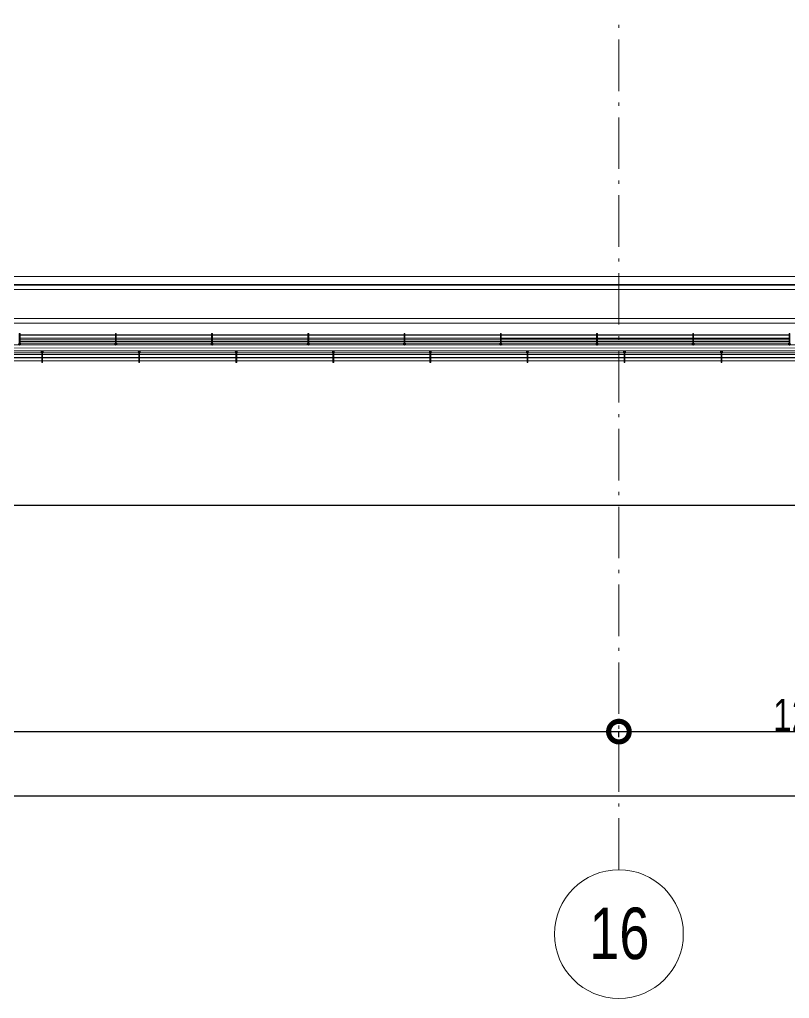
# Model space of a CAD drawing. Header units: metres. Extents: x -55 to 260, y -121 to 64.
# Drawn here: x 152.08 to 175.98, y -121.4 to -90.98 of the extents above; entities that cross this region are included whole.
import ezdxf

# ---------------------------------------------------------------- set-up
doc = ezdxf.new("R2010")
doc.units = ezdxf.units.M
doc.linetypes.add('01_Grid', pattern=[2.32, 1.6, -0.36, 0, -0.36])
for name, color, linetype, lineweight in [('0-1', 7, 'Continuous', 5), ('03EJES-1', 1, '01_Grid', 5), ('04NOEJE', 2, 'Continuous', 18), ('04NOEJE-1', 2, 'Continuous', 5), ('31COTAS', 1, 'Continuous', 5), ('46BANQ-1', 253, 'Continuous', 5), ('55BARANDAL-1', 253, 'Continuous', 5), ('70LINEA-1', 254, 'Continuous', 5), ('70LINEA-6', 253, 'Continuous', 5)]:
    doc.layers.add(name, color=color, linetype=linetype, lineweight=lineweight)
doc.styles.add('Arial', font='arial.ttf', dxfattribs={"width": 0.75, "height": 1.6})
doc.styles.add('Arial_1', font='arial.ttf', dxfattribs={"width": 0.75, "height": 1})
doc.dimstyles.new('Standard__0_00_', dxfattribs={"dimscale": 0.3048, "dimtxt": 1.020259, "dimasz": 4.199475, "dimexe": 0, "dimexo": 1.312336, "dimgap": 0, "dimtad": 1, "dimrnd": 0.01, "dimzin": 0, "dimdsep": 46, "dimtxsty": 'Arial_1', "dimblk1": 'DOTSMALL', "dimblk2": 'DOTSMALL', "dimsah": 1, "dimcen": 0.09, "dimazin": 0, "dimtfac": 1, "dimtdec": 4, "dimtix": 1, "dimtmove": 0, "dimatfit": 3, "dimfxl": 1, "dimtvp": 1, "dimtolj": 1, "dimtzin": 0, "dimarcsym": 2})

# ---------------------------------------------------------------- blocks, each defined once
blk = doc.blocks.new('Railing - Wire Post - Chainlink 2-V326-A1 _ A700')
at = {"layer": '55BARANDAL-1'}
for p, q in [((-0.331, 0.012), (-0.323, 0.012)), ((-0.331, 0.012), (-0.331, -0.013)), ((-0.323, 0.012), (-0.317, 0.012)), ((-0.317, 0.012), (-0.311, 0.012)), ((-0.311, 0.012), (-0.304, 0.012)), ((-0.304, 0.012), (-0.304, -0.013)), ((0.013, 0.012), (-0.304, 0.012)), ((0.013, -0.013), (0.013, 0.012)), ((-0.331, -0.013), (-0.323, -0.013)), ((-0.323, -0.013), (-0.317, -0.013)), ((-0.317, -0.013), (-0.311, -0.013)), ((-0.311, -0.013), (-0.304, -0.013)), ((0.013, -0.013), (-0.304, -0.013))]:
    blk.add_line(p, q, dxfattribs=at)
for radius, start, end in [(0.0301, 206.3748, 2.2872), (0.0301, 206.3748, 2.2872), (0.0301, 2.2872, 148.7371), (0.0301, 2.2872, 148.7371), (0.0251, 45, 150), (0.0251, 45, 150), (0.0251, 90, 148.3274), (0.0251, 270, 90), (0.0251, 0, 44.9925), (0.0251, 0, 44.9925), (0.0251, 315.0075, 0), (0.0251, 315.0075, 0), (0.0301, 336.8856, 2.2872), (0.0301, 336.8856, 2.2872), (0.0301, 336.8856, 2.2872), (0.0301, 336.8856, 2.2872), (0.0301, 336.8856, 2.2872), (0.0301, 336.8856, 2.2872), (0.0301, 336.8856, 2.2872), (0.0301, 336.8856, 2.2872), (0.0301, 336.8856, 2.2872), (0.0301, 336.8856, 2.2872), (0.0301, 2.2872, 16.9322), (0.0301, 2.2872, 16.9322), (0.0301, 2.2872, 16.9322), (0.0301, 2.2872, 16.9322), (0.0301, 2.2872, 16.9322), (0.0301, 2.2872, 16.9322), (0.0301, 2.2872, 16.9322), (0.0301, 2.2872, 16.9322), (0.0301, 2.2872, 16.9322), (0.0301, 2.2872, 16.9322), (0.0251, 210, 315), (0.0251, 210, 315), (0.0251, 211.6726, 270)]:
    blk.add_arc((0, 0), radius, start, end, dxfattribs=at)
blk = doc.blocks.new('Railing - Railing-8511726-A1 _ A700')
at = {"layer": '55BARANDAL-1'}
for p, q in [((240.175, -101.274), (20.175, -101.274)), ((149.777, -101.329), (152.766, -101.329)), ((152.766, -101.38), (149.777, -101.38)), ((149.777, -101.384), (152.766, -101.384)), ((152.766, -101.48), (149.777, -101.48)), ((149.777, -101.484), (152.766, -101.484)), ((152.766, -101.58), (149.777, -101.58)), ((149.777, -101.584), (152.766, -101.584)), ((152.791, -101.329), (155.779, -101.329)), ((155.779, -101.38), (152.791, -101.38)), ((152.791, -101.384), (155.779, -101.384)), ((155.779, -101.48), (152.791, -101.48)), ((152.791, -101.484), (155.779, -101.484)), ((155.779, -101.58), (152.791, -101.58)), ((152.791, -101.584), (155.779, -101.584)), ((155.804, -101.329), (158.793, -101.329)), ((158.793, -101.38), (155.804, -101.38)), ((155.804, -101.384), (158.793, -101.384)), ((158.793, -101.48), (155.804, -101.48)), ((155.804, -101.484), (158.793, -101.484)), ((158.793, -101.58), (155.804, -101.58)), ((155.804, -101.584), (158.793, -101.584)), ((158.818, -101.329), (161.807, -101.329)), ((161.807, -101.38), (158.818, -101.38)), ((158.818, -101.384), (161.807, -101.384)), ((161.807, -101.48), (158.818, -101.48)), ((158.818, -101.484), (161.807, -101.484)), ((161.807, -101.58), (158.818, -101.58)), ((158.818, -101.584), (161.807, -101.584)), ((161.832, -101.329), (164.82, -101.329)), ((164.82, -101.38), (161.832, -101.38)), ((161.832, -101.384), (164.82, -101.384)), ((164.82, -101.48), (161.832, -101.48)), ((161.832, -101.484), (164.82, -101.484)), ((164.82, -101.58), (161.832, -101.58)), ((161.832, -101.584), (164.82, -101.584)), ((164.845, -101.329), (167.834, -101.329)), ((167.834, -101.38), (164.845, -101.38)), ((164.845, -101.384), (167.834, -101.384)), ((167.834, -101.48), (164.845, -101.48)), ((164.845, -101.484), (167.834, -101.484)), ((167.834, -101.58), (164.845, -101.58)), ((164.845, -101.584), (167.834, -101.584)), ((167.859, -101.329), (170.848, -101.329)), ((170.848, -101.38), (167.859, -101.38)), ((167.859, -101.384), (170.848, -101.384)), ((170.848, -101.48), (167.859, -101.48)), ((167.859, -101.484), (170.848, -101.484)), ((170.848, -101.58), (167.859, -101.58)), ((167.859, -101.584), (170.848, -101.584)), ((170.873, -101.329), (173.861, -101.329)), ((173.861, -101.38), (170.873, -101.38)), ((170.873, -101.384), (173.861, -101.384)), ((173.861, -101.48), (170.873, -101.48)), ((170.873, -101.484), (173.861, -101.484)), ((173.861, -101.58), (170.873, -101.58)), ((170.873, -101.584), (173.861, -101.584)), ((173.886, -101.329), (176.875, -101.329)), ((176.875, -101.38), (173.886, -101.38)), ((173.886, -101.384), (176.875, -101.384)), ((176.875, -101.48), (173.886, -101.48)), ((173.886, -101.484), (176.875, -101.484)), ((176.875, -101.58), (173.886, -101.58)), ((173.886, -101.584), (176.875, -101.584))]:
    blk.add_line(p, q, dxfattribs=at)
at = {"rotation": 90}
for p in [(152.778, -101.302), (155.792, -101.302), (158.805, -101.302), (161.819, -101.302), (164.833, -101.302), (167.847, -101.302), (170.86, -101.302), (173.874, -101.302)]:
    blk.add_blockref('Railing - Wire Post - Chainlink 2-V326-A1 _ A700', p, dxfattribs=at)
blk = doc.blocks.new('Practice Rain Ditch - Practice Rain Ditch-8556337-A1 _ A700')
at = {"layer": '70LINEA-1'}
for p, q in [((20.175, -99.21), (191.593, -99.212)), ((191.593, -99.227), (20.175, -99.258)), ((191.593, -99.362), (20.175, -99.36)), ((195.315, -100.262), (20.175, -100.26)), ((195.315, -100.412), (20.175, -100.41))]:
    blk.add_line(p, q, dxfattribs=at)
blk = doc.blocks.new('Railing - Wire Post - Chainlink 2-V365-A1 _ A700')
at = {"layer": '55BARANDAL-1'}
for p, q in [((-0.331, 0.012), (-0.317, 0.012)), ((-0.331, 0.012), (-0.331, -0.013)), ((-0.317, 0.012), (-0.311, 0.012)), ((-0.311, 0.012), (-0.304, 0.012)), ((-0.304, 0.012), (-0.304, -0.013)), ((0.013, 0.012), (-0.304, 0.012)), ((0.013, -0.013), (0.013, 0.012)), ((-0.331, -0.013), (-0.317, -0.013)), ((-0.317, -0.013), (-0.311, -0.013)), ((-0.311, -0.013), (-0.304, -0.013)), ((0.013, -0.013), (-0.304, -0.013))]:
    blk.add_line(p, q, dxfattribs=at)
for radius, start, end in [(0.0301, 206.3748, 2.2872), (0.0301, 206.3748, 2.2872), (0.0301, 2.2872, 148.7371), (0.0301, 2.2872, 148.7371), (0.0251, 0, 150), (0.0251, 0, 150), (0.0251, 210, 0), (0.0251, 210, 0), (0.0251, 90, 148.3274), (0.0251, 270, 90), (0.0301, 336.8856, 2.2872), (0.0301, 336.8856, 2.2872), (0.0301, 336.8856, 2.2872), (0.0301, 336.8856, 2.2872), (0.0301, 336.8856, 2.2872), (0.0301, 336.8856, 2.2872), (0.0301, 336.8856, 2.2872), (0.0301, 336.8856, 2.2872), (0.0301, 336.8856, 2.2872), (0.0301, 2.2872, 16.9322), (0.0301, 2.2872, 16.9322), (0.0301, 2.2872, 16.9322), (0.0301, 2.2872, 16.9322), (0.0301, 2.2872, 16.9322), (0.0301, 2.2872, 16.9322), (0.0301, 2.2872, 16.9322), (0.0301, 2.2872, 16.9322), (0.0301, 2.2872, 16.9322), (0.0251, 211.6726, 270)]:
    blk.add_arc((0, 0), radius, start, end, dxfattribs=at)
blk = doc.blocks.new('Railing - Wire Post - Chainlink 2-V379-A1 _ A700')
at = {"layer": '55BARANDAL-1'}
for p, q in [((-0.331, 0.012), (-0.317, 0.012)), ((-0.331, 0.012), (-0.331, -0.013)), ((-0.317, 0.012), (-0.311, 0.012)), ((-0.311, 0.012), (-0.304, 0.012)), ((-0.304, 0.012), (-0.304, -0.013)), ((0.013, 0.012), (-0.304, 0.012)), ((0.013, -0.013), (0.013, 0.012)), ((-0.331, -0.013), (-0.317, -0.013)), ((-0.317, -0.013), (-0.311, -0.013)), ((-0.311, -0.013), (-0.304, -0.013)), ((0.013, -0.013), (-0.304, -0.013))]:
    blk.add_line(p, q, dxfattribs=at)
for radius, start, end in [(0.0301, 2.2872, 158.1788), (0.0301, 2.2872, 158.1788), (0.0301, 206.3748, 2.2872), (0.0301, 206.3748, 2.2872), (0.0251, 0, 150), (0.0251, 30, 150), (0.0251, 210, 0), (0.0251, 210, 0), (0.0251, 90, 148.3274), (0.0251, 270, 90), (0.0251, 0, 15), (0.0301, 2.2872, 21.8106), (0.0301, 2.2872, 21.8106), (0.0301, 2.2872, 21.8106), (0.0301, 2.2872, 21.8106), (0.0301, 2.2872, 21.8106), (0.0301, 2.2872, 21.8106), (0.0301, 2.2872, 21.8106), (0.0301, 2.2872, 21.8106), (0.0301, 2.2872, 21.8106), (0.0301, 336.8856, 2.2872), (0.0301, 336.8856, 2.2872), (0.0301, 336.8856, 2.2872), (0.0301, 336.8856, 2.2872), (0.0301, 336.8856, 2.2872), (0.0301, 336.8856, 2.2872), (0.0301, 336.8856, 2.2872), (0.0301, 336.8856, 2.2872), (0.0301, 336.8856, 2.2872), (0.0251, 211.6726, 270)]:
    blk.add_arc((0, 0), radius, start, end, dxfattribs=at)
blk = doc.blocks.new('Railing - Wire Post - Chainlink 2-V380-A1 _ A700')
at = {"layer": '55BARANDAL-1'}
for p, q in [((-0.331, 0.012), (-0.317, 0.012)), ((-0.331, 0.012), (-0.331, -0.013)), ((-0.317, 0.012), (-0.311, 0.012)), ((-0.311, 0.012), (-0.304, 0.012)), ((-0.304, 0.012), (-0.304, -0.013)), ((0.013, 0.012), (-0.304, 0.012)), ((0.013, -0.013), (0.013, 0.012)), ((-0.331, -0.013), (-0.317, -0.013)), ((-0.317, -0.013), (-0.311, -0.013)), ((-0.311, -0.013), (-0.304, -0.013)), ((0.013, -0.013), (-0.304, -0.013))]:
    blk.add_line(p, q, dxfattribs=at)
for radius, start, end in [(0.0301, 206.3748, 2.2872), (0.0301, 206.3748, 2.2872), (0.0301, 2.2872, 148.7371), (0.0301, 2.2872, 148.7371), (0.0251, 0, 150), (0.0251, 107.5757, 150), (0.0251, 210, 0), (0.0251, 210, 0), (0.0251, 90, 148.3274), (0.0251, 75, 105), (0.0251, 270, 90), (0.0251, 0, 72.4191), (0.0301, 336.8856, 2.2872), (0.0301, 336.8856, 2.2872), (0.0301, 336.8856, 2.2872), (0.0301, 336.8856, 2.2872), (0.0301, 336.8856, 2.2872), (0.0301, 336.8856, 2.2872), (0.0301, 336.8856, 2.2872), (0.0301, 336.8856, 2.2872), (0.0301, 336.8856, 2.2872), (0.0301, 2.2872, 16.9322), (0.0301, 2.2872, 16.9322), (0.0301, 2.2872, 16.9322), (0.0301, 2.2872, 16.9322), (0.0301, 2.2872, 16.9322), (0.0301, 2.2872, 16.9322), (0.0301, 2.2872, 16.9322), (0.0301, 2.2872, 16.9322), (0.0301, 2.2872, 16.9322), (0.0251, 211.6726, 270)]:
    blk.add_arc((0, 0), radius, start, end, dxfattribs=at)
blk = doc.blocks.new('Railing - Railing-8574736-A1 _ A700')
at = {"layer": '55BARANDAL-1'}
for p, q in [((155.052, -100.777), (152.089, -100.777)), ((152.089, -100.781), (155.052, -100.781)), ((155.052, -100.877), (152.089, -100.877)), ((152.089, -100.881), (155.052, -100.881)), ((155.052, -100.977), (152.089, -100.977)), ((152.089, -100.981), (155.052, -100.981)), ((158.041, -100.777), (155.077, -100.777)), ((155.077, -100.781), (158.041, -100.781)), ((158.041, -100.877), (155.077, -100.877)), ((155.077, -100.881), (158.041, -100.881)), ((158.041, -100.977), (155.077, -100.977)), ((155.077, -100.981), (158.041, -100.981)), ((161.029, -100.777), (158.066, -100.777)), ((158.066, -100.781), (161.029, -100.781)), ((161.029, -100.877), (158.066, -100.877)), ((158.066, -100.881), (161.029, -100.881)), ((161.029, -100.977), (158.066, -100.977)), ((158.066, -100.981), (161.029, -100.981)), ((164.017, -100.777), (161.054, -100.777)), ((161.054, -100.781), (164.017, -100.781)), ((164.017, -100.877), (161.054, -100.877)), ((161.054, -100.881), (164.017, -100.881)), ((164.017, -100.977), (161.054, -100.977)), ((161.054, -100.981), (164.017, -100.981)), ((167.005, -100.778), (164.042, -100.777)), ((164.042, -100.781), (167.005, -100.782)), ((167.005, -100.878), (164.042, -100.877)), ((164.042, -100.881), (167.005, -100.882)), ((167.005, -100.978), (164.042, -100.977)), ((164.042, -100.981), (167.005, -100.982)), ((169.993, -100.778), (167.03, -100.778)), ((167.03, -100.782), (169.993, -100.782)), ((169.993, -100.878), (167.03, -100.878)), ((167.03, -100.882), (169.993, -100.882)), ((169.993, -100.978), (167.03, -100.978)), ((167.03, -100.982), (169.993, -100.982)), ((172.981, -100.778), (170.018, -100.778)), ((170.018, -100.782), (172.981, -100.782)), ((172.981, -100.878), (170.018, -100.878)), ((170.018, -100.882), (172.981, -100.882)), ((172.981, -100.978), (170.018, -100.978)), ((170.018, -100.982), (172.981, -100.982)), ((175.969, -100.778), (173.006, -100.778)), ((173.006, -100.782), (175.969, -100.782)), ((175.969, -100.878), (173.006, -100.878)), ((173.006, -100.882), (175.969, -100.882)), ((175.969, -100.978), (173.006, -100.978)), ((173.006, -100.982), (175.969, -100.982)), ((-33.162, -101.076), (229.742, -101.091)), ((155.052, -101.031), (152.089, -101.031)), ((158.041, -101.032), (155.077, -101.031)), ((161.029, -101.032), (158.066, -101.032)), ((164.017, -101.032), (161.054, -101.032)), ((167.005, -101.032), (164.042, -101.032)), ((169.993, -101.032), (167.03, -101.032)), ((172.981, -101.032), (170.018, -101.032)), ((175.969, -101.033), (173.006, -101.032))]:
    blk.add_line(p, q, dxfattribs=at)
at = {"extrusion": (0, 0, -1), "zscale": -1, "rotation": 270.0033261339385}
for name, p in [('Railing - Wire Post - Chainlink 2-V365-A1 _ A700', (-152.077, -101.059)), ('Railing - Wire Post - Chainlink 2-V365-A1 _ A700', (-155.065, -101.059)), ('Railing - Wire Post - Chainlink 2-V365-A1 _ A700', (-158.053, -101.059)), ('Railing - Wire Post - Chainlink 2-V379-A1 _ A700', (-161.041, -101.059)), ('Railing - Wire Post - Chainlink 2-V365-A1 _ A700', (-164.029, -101.059)), ('Railing - Wire Post - Chainlink 2-V365-A1 _ A700', (-167.018, -101.06)), ('Railing - Wire Post - Chainlink 2-V365-A1 _ A700', (-170.006, -101.06)), ('Railing - Wire Post - Chainlink 2-V380-A1 _ A700', (-172.994, -101.06)), ('Railing - Wire Post - Chainlink 2-V365-A1 _ A700', (-175.982, -101.06))]:
    blk.add_blockref(name, p, dxfattribs=at)
blk = doc.blocks.new('22011_AR_rvt-1-A1 _ A700')
at = {"layer": '46BANQ-1'}
for p, q in [((160.172, -98.96), (150.172, -98.96)), ((170.172, -98.96), (160.172, -98.96)), ((180.172, -98.96), (170.172, -98.96))]:
    blk.add_line(p, q, dxfattribs=at)
at = {"layer": '70LINEA-1'}
for p, q in [((20.175, -98.96), (191.589, -98.96)), ((152.089, -100.928), (155.052, -100.928)), ((155.077, -100.928), (158.041, -100.928)), ((158.066, -100.928), (161.029, -100.928)), ((161.054, -100.928), (164.017, -100.928)), ((164.042, -100.928), (167.005, -100.929)), ((167.03, -100.929), (169.993, -100.929)), ((170.018, -100.929), (172.981, -100.929)), ((173.006, -100.929), (175.969, -100.929)), ((195.535, -101.184), (20.175, -101.174))]:
    blk.add_line(p, q, dxfattribs=at)
at = {"layer": '55BARANDAL-1'}
for name in ['Railing - Railing-8574736-A1 _ A700', 'Railing - Railing-8511726-A1 _ A700']:
    blk.add_blockref(name, (0, 0), dxfattribs=at)
at = {"layer": '70LINEA-6'}
blk.add_blockref('Practice Rain Ditch - Practice Rain Ditch-8556337-A1 _ A700', (0, 0), dxfattribs=at)
blk = doc.blocks.new('Railing - Wire Post - Chainlink 2-V697-A1 _ A700')
at = {"layer": '55BARANDAL-1'}
for p, q in [((-0.331, 0.012), (-0.317, 0.012)), ((-0.331, 0.012), (-0.331, -0.013)), ((-0.317, 0.012), (-0.311, 0.012)), ((-0.311, 0.012), (-0.304, 0.012)), ((-0.304, 0.012), (-0.304, -0.013)), ((0.013, 0.012), (-0.304, 0.012)), ((0.013, -0.013), (0.013, 0.012)), ((-0.331, -0.013), (-0.317, -0.013)), ((-0.317, -0.013), (-0.311, -0.013)), ((-0.311, -0.013), (-0.304, -0.013)), ((0.013, -0.013), (-0.304, -0.013))]:
    blk.add_line(p, q, dxfattribs=at)
for radius, start, end in [(0.0301, 206.3748, 2.2872), (0.0301, 206.3748, 2.2872), (0.0301, 2.2872, 148.7371), (0.0301, 2.2872, 148.7371), (0.0251, 45, 150), (0.0251, 45, 150), (0.0251, 90, 148.3274), (0.0251, 270, 90), (0.0251, 0, 44.9925), (0.0251, 0, 44.9925), (0.0251, 315.0075, 0), (0.0251, 315.0075, 0), (0.0301, 336.8856, 2.2872), (0.0301, 336.8856, 2.2872), (0.0301, 336.8856, 2.2872), (0.0301, 336.8856, 2.2872), (0.0301, 336.8856, 2.2872), (0.0301, 336.8856, 2.2872), (0.0301, 336.8856, 2.2872), (0.0301, 336.8856, 2.2872), (0.0301, 336.8856, 2.2872), (0.0301, 336.8856, 2.2872), (0.0301, 2.2872, 16.9322), (0.0301, 2.2872, 16.9322), (0.0301, 2.2872, 16.9322), (0.0301, 2.2872, 16.9322), (0.0301, 2.2872, 16.9322), (0.0301, 2.2872, 16.9322), (0.0301, 2.2872, 16.9322), (0.0301, 2.2872, 16.9322), (0.0301, 2.2872, 16.9322), (0.0301, 2.2872, 16.9322), (0.0251, 210, 315), (0.0251, 210, 315), (0.0251, 211.6726, 270)]:
    blk.add_arc((0, 0), radius, start, end, dxfattribs=at)
blk = doc.blocks.new('Railing - Railing-V701-A1 _ A700')
at = {"layer": '55BARANDAL-1'}
for p, q in [((240.175, -101.274), (20.175, -101.274)), ((149.777, -101.329), (152.766, -101.329)), ((152.766, -101.38), (149.777, -101.38)), ((149.777, -101.384), (152.766, -101.384)), ((152.766, -101.48), (149.777, -101.48)), ((149.777, -101.484), (152.766, -101.484)), ((152.766, -101.58), (149.777, -101.58)), ((149.777, -101.584), (152.766, -101.584)), ((152.791, -101.329), (155.779, -101.329)), ((155.779, -101.38), (152.791, -101.38)), ((152.791, -101.384), (155.779, -101.384)), ((155.779, -101.48), (152.791, -101.48)), ((152.791, -101.484), (155.779, -101.484)), ((155.779, -101.58), (152.791, -101.58)), ((152.791, -101.584), (155.779, -101.584)), ((155.804, -101.329), (158.793, -101.329)), ((158.793, -101.38), (155.804, -101.38)), ((155.804, -101.384), (158.793, -101.384)), ((158.793, -101.48), (155.804, -101.48)), ((155.804, -101.484), (158.793, -101.484)), ((158.793, -101.58), (155.804, -101.58)), ((155.804, -101.584), (158.793, -101.584)), ((158.818, -101.329), (161.807, -101.329)), ((161.807, -101.38), (158.818, -101.38)), ((158.818, -101.384), (161.807, -101.384)), ((161.807, -101.48), (158.818, -101.48)), ((158.818, -101.484), (161.807, -101.484)), ((161.807, -101.58), (158.818, -101.58)), ((158.818, -101.584), (161.807, -101.584)), ((161.832, -101.329), (164.82, -101.329)), ((164.82, -101.38), (161.832, -101.38)), ((161.832, -101.384), (164.82, -101.384)), ((164.82, -101.48), (161.832, -101.48)), ((161.832, -101.484), (164.82, -101.484)), ((164.82, -101.58), (161.832, -101.58)), ((161.832, -101.584), (164.82, -101.584)), ((164.845, -101.329), (167.834, -101.329)), ((167.834, -101.38), (164.845, -101.38)), ((164.845, -101.384), (167.834, -101.384)), ((167.834, -101.48), (164.845, -101.48)), ((164.845, -101.484), (167.834, -101.484)), ((167.834, -101.58), (164.845, -101.58)), ((164.845, -101.584), (167.834, -101.584)), ((167.859, -101.329), (170.848, -101.329)), ((170.848, -101.38), (167.859, -101.38)), ((167.859, -101.384), (170.848, -101.384)), ((170.848, -101.48), (167.859, -101.48)), ((167.859, -101.484), (170.848, -101.484)), ((170.848, -101.58), (167.859, -101.58)), ((167.859, -101.584), (170.848, -101.584)), ((170.873, -101.329), (173.861, -101.329)), ((173.861, -101.38), (170.873, -101.38)), ((170.873, -101.384), (173.861, -101.384)), ((173.861, -101.48), (170.873, -101.48)), ((170.873, -101.484), (173.861, -101.484)), ((173.861, -101.58), (170.873, -101.58)), ((170.873, -101.584), (173.861, -101.584)), ((173.886, -101.329), (176.875, -101.329)), ((176.875, -101.38), (173.886, -101.38)), ((173.886, -101.384), (176.875, -101.384)), ((176.875, -101.48), (173.886, -101.48)), ((173.886, -101.484), (176.875, -101.484)), ((176.875, -101.58), (173.886, -101.58)), ((173.886, -101.584), (176.875, -101.584))]:
    blk.add_line(p, q, dxfattribs=at)
at = {"rotation": 90}
for p in [(152.778, -101.302), (155.792, -101.302), (158.805, -101.302), (161.819, -101.302), (164.833, -101.302), (167.847, -101.302), (170.86, -101.302), (173.874, -101.302)]:
    blk.add_blockref('Railing - Wire Post - Chainlink 2-V697-A1 _ A700', p, dxfattribs=at)
blk = doc.blocks.new('Practice Rain Ditch - Practice Rain Ditch-V706-A1 _ A700')
at = {"layer": '70LINEA-1'}
for p, q in [((20.175, -99.21), (191.593, -99.212)), ((191.593, -99.227), (20.175, -99.258)), ((191.593, -99.362), (20.175, -99.36)), ((195.315, -100.262), (20.175, -100.26)), ((195.315, -100.412), (20.175, -100.41))]:
    blk.add_line(p, q, dxfattribs=at)
blk = doc.blocks.new('Railing - Wire Post - Chainlink 2-V739-A1 _ A700')
at = {"layer": '55BARANDAL-1'}
for p, q in [((-0.331, 0.012), (-0.323, 0.012)), ((-0.331, 0.012), (-0.331, -0.013)), ((-0.323, 0.012), (-0.317, 0.012)), ((-0.317, 0.012), (-0.311, 0.012)), ((-0.311, 0.012), (-0.304, 0.012)), ((-0.304, 0.012), (-0.304, -0.013)), ((0.013, 0.012), (-0.304, 0.012)), ((0.013, -0.013), (0.013, 0.012)), ((-0.331, -0.013), (-0.323, -0.013)), ((-0.323, -0.013), (-0.317, -0.013)), ((-0.317, -0.013), (-0.311, -0.013)), ((-0.311, -0.013), (-0.304, -0.013)), ((0.013, -0.013), (-0.304, -0.013))]:
    blk.add_line(p, q, dxfattribs=at)
for radius, start, end in [(0.0301, 206.3748, 2.2872), (0.0301, 206.3748, 2.2872), (0.0301, 2.2872, 148.7371), (0.0301, 2.2872, 148.7371), (0.0251, 0, 150), (0.0251, 0, 150), (0.0251, 210, 0), (0.0251, 210, 0), (0.0251, 90, 148.3274), (0.0251, 270, 90), (0.0301, 336.8856, 2.2872), (0.0301, 336.8856, 2.2872), (0.0301, 336.8856, 2.2872), (0.0301, 336.8856, 2.2872), (0.0301, 336.8856, 2.2872), (0.0301, 336.8856, 2.2872), (0.0301, 336.8856, 2.2872), (0.0301, 336.8856, 2.2872), (0.0301, 336.8856, 2.2872), (0.0301, 2.2872, 16.9322), (0.0301, 2.2872, 16.9322), (0.0301, 2.2872, 16.9322), (0.0301, 2.2872, 16.9322), (0.0301, 2.2872, 16.9322), (0.0301, 2.2872, 16.9322), (0.0301, 2.2872, 16.9322), (0.0301, 2.2872, 16.9322), (0.0301, 2.2872, 16.9322), (0.0251, 211.6726, 270)]:
    blk.add_arc((0, 0), radius, start, end, dxfattribs=at)
blk = doc.blocks.new('Railing - Wire Post - Chainlink 2-V753-A1 _ A700')
at = {"layer": '55BARANDAL-1'}
for p, q in [((-0.331, 0.012), (-0.323, 0.012)), ((-0.331, 0.012), (-0.331, -0.013)), ((-0.323, 0.012), (-0.317, 0.012)), ((-0.317, 0.012), (-0.311, 0.012)), ((-0.311, 0.012), (-0.304, 0.012)), ((-0.304, 0.012), (-0.304, -0.013)), ((0.013, 0.012), (-0.304, 0.012)), ((0.013, -0.013), (0.013, 0.012)), ((-0.331, -0.013), (-0.323, -0.013)), ((-0.323, -0.013), (-0.317, -0.013)), ((-0.317, -0.013), (-0.311, -0.013)), ((-0.311, -0.013), (-0.304, -0.013)), ((0.013, -0.013), (-0.304, -0.013))]:
    blk.add_line(p, q, dxfattribs=at)
for radius, start, end in [(0.0301, 2.2872, 158.1788), (0.0301, 2.2872, 158.1788), (0.0301, 206.3748, 2.2872), (0.0301, 206.3748, 2.2872), (0.0251, 0, 150), (0.0251, 30, 150), (0.0251, 210, 0), (0.0251, 210, 0), (0.0251, 90, 148.3274), (0.0251, 270, 90), (0.0251, 0, 15), (0.0301, 2.2872, 21.8106), (0.0301, 2.2872, 21.8106), (0.0301, 2.2872, 21.8106), (0.0301, 2.2872, 21.8106), (0.0301, 2.2872, 21.8106), (0.0301, 2.2872, 21.8106), (0.0301, 2.2872, 21.8106), (0.0301, 2.2872, 21.8106), (0.0301, 2.2872, 21.8106), (0.0301, 336.8856, 2.2872), (0.0301, 336.8856, 2.2872), (0.0301, 336.8856, 2.2872), (0.0301, 336.8856, 2.2872), (0.0301, 336.8856, 2.2872), (0.0301, 336.8856, 2.2872), (0.0301, 336.8856, 2.2872), (0.0301, 336.8856, 2.2872), (0.0301, 336.8856, 2.2872), (0.0251, 211.6726, 270)]:
    blk.add_arc((0, 0), radius, start, end, dxfattribs=at)
blk = doc.blocks.new('Railing - Wire Post - Chainlink 2-V754-A1 _ A700')
at = {"layer": '55BARANDAL-1'}
for p, q in [((-0.331, 0.012), (-0.323, 0.012)), ((-0.331, 0.012), (-0.331, -0.013)), ((-0.323, 0.012), (-0.317, 0.012)), ((-0.317, 0.012), (-0.311, 0.012)), ((-0.311, 0.012), (-0.304, 0.012)), ((-0.304, 0.012), (-0.304, -0.013)), ((0.013, 0.012), (-0.304, 0.012)), ((0.013, -0.013), (0.013, 0.012)), ((-0.331, -0.013), (-0.323, -0.013)), ((-0.323, -0.013), (-0.317, -0.013)), ((-0.317, -0.013), (-0.311, -0.013)), ((-0.311, -0.013), (-0.304, -0.013)), ((0.013, -0.013), (-0.304, -0.013))]:
    blk.add_line(p, q, dxfattribs=at)
for radius, start, end in [(0.0301, 206.3748, 2.2872), (0.0301, 206.3748, 2.2872), (0.0301, 2.2872, 148.7371), (0.0301, 2.2872, 148.7371), (0.0251, 0, 150), (0.0251, 107.5757, 150), (0.0251, 210, 0), (0.0251, 210, 0), (0.0251, 90, 148.3274), (0.0251, 75, 105), (0.0251, 270, 90), (0.0251, 0, 72.4191), (0.0301, 336.8856, 2.2872), (0.0301, 336.8856, 2.2872), (0.0301, 336.8856, 2.2872), (0.0301, 336.8856, 2.2872), (0.0301, 336.8856, 2.2872), (0.0301, 336.8856, 2.2872), (0.0301, 336.8856, 2.2872), (0.0301, 336.8856, 2.2872), (0.0301, 336.8856, 2.2872), (0.0301, 2.2872, 16.9322), (0.0301, 2.2872, 16.9322), (0.0301, 2.2872, 16.9322), (0.0301, 2.2872, 16.9322), (0.0301, 2.2872, 16.9322), (0.0301, 2.2872, 16.9322), (0.0301, 2.2872, 16.9322), (0.0301, 2.2872, 16.9322), (0.0301, 2.2872, 16.9322), (0.0251, 211.6726, 270)]:
    blk.add_arc((0, 0), radius, start, end, dxfattribs=at)
blk = doc.blocks.new('Railing - Railing-V756-A1 _ A700')
at = {"layer": '55BARANDAL-1'}
for p, q in [((155.052, -100.777), (152.089, -100.777)), ((152.089, -100.781), (155.052, -100.781)), ((155.052, -100.877), (152.089, -100.877)), ((152.089, -100.881), (155.052, -100.881)), ((155.052, -100.977), (152.089, -100.977)), ((152.089, -100.981), (155.052, -100.981)), ((158.041, -100.777), (155.077, -100.777)), ((155.077, -100.781), (158.041, -100.781)), ((158.041, -100.877), (155.077, -100.877)), ((155.077, -100.881), (158.041, -100.881)), ((158.041, -100.977), (155.077, -100.977)), ((155.077, -100.981), (158.041, -100.981)), ((161.029, -100.777), (158.066, -100.777)), ((158.066, -100.781), (161.029, -100.781)), ((161.029, -100.877), (158.066, -100.877)), ((158.066, -100.881), (161.029, -100.881)), ((161.029, -100.977), (158.066, -100.977)), ((158.066, -100.981), (161.029, -100.981)), ((164.017, -100.777), (161.054, -100.777)), ((161.054, -100.781), (164.017, -100.781)), ((164.017, -100.877), (161.054, -100.877)), ((161.054, -100.881), (164.017, -100.881)), ((164.017, -100.977), (161.054, -100.977)), ((161.054, -100.981), (164.017, -100.981)), ((167.005, -100.778), (164.042, -100.777)), ((164.042, -100.781), (167.005, -100.782)), ((167.005, -100.878), (164.042, -100.877)), ((164.042, -100.881), (167.005, -100.882)), ((167.005, -100.978), (164.042, -100.977)), ((164.042, -100.981), (167.005, -100.982)), ((169.993, -100.778), (167.03, -100.778)), ((167.03, -100.782), (169.993, -100.782)), ((169.993, -100.878), (167.03, -100.878)), ((167.03, -100.882), (169.993, -100.882)), ((169.993, -100.978), (167.03, -100.978)), ((167.03, -100.982), (169.993, -100.982)), ((172.981, -100.778), (170.018, -100.778)), ((170.018, -100.782), (172.981, -100.782)), ((172.981, -100.878), (170.018, -100.878)), ((170.018, -100.882), (172.981, -100.882)), ((172.981, -100.978), (170.018, -100.978)), ((170.018, -100.982), (172.981, -100.982)), ((175.969, -100.778), (173.006, -100.778)), ((173.006, -100.782), (175.969, -100.782)), ((175.969, -100.878), (173.006, -100.878)), ((173.006, -100.882), (175.969, -100.882)), ((175.969, -100.978), (173.006, -100.978)), ((173.006, -100.982), (175.969, -100.982)), ((-33.162, -101.076), (229.742, -101.091)), ((155.052, -101.031), (152.089, -101.031)), ((158.041, -101.032), (155.077, -101.031)), ((161.029, -101.032), (158.066, -101.032)), ((164.017, -101.032), (161.054, -101.032)), ((167.005, -101.032), (164.042, -101.032)), ((169.993, -101.032), (167.03, -101.032)), ((172.981, -101.032), (170.018, -101.032)), ((175.969, -101.033), (173.006, -101.032))]:
    blk.add_line(p, q, dxfattribs=at)
at = {"extrusion": (0, 0, -1), "zscale": -1, "rotation": 270.0033261339385}
for name, p in [('Railing - Wire Post - Chainlink 2-V739-A1 _ A700', (-152.077, -101.059)), ('Railing - Wire Post - Chainlink 2-V739-A1 _ A700', (-155.065, -101.059)), ('Railing - Wire Post - Chainlink 2-V739-A1 _ A700', (-158.053, -101.059)), ('Railing - Wire Post - Chainlink 2-V753-A1 _ A700', (-161.041, -101.059)), ('Railing - Wire Post - Chainlink 2-V739-A1 _ A700', (-164.029, -101.059)), ('Railing - Wire Post - Chainlink 2-V739-A1 _ A700', (-167.018, -101.06)), ('Railing - Wire Post - Chainlink 2-V739-A1 _ A700', (-170.006, -101.06)), ('Railing - Wire Post - Chainlink 2-V754-A1 _ A700', (-172.994, -101.06)), ('Railing - Wire Post - Chainlink 2-V739-A1 _ A700', (-175.982, -101.06))]:
    blk.add_blockref(name, p, dxfattribs=at)
blk = doc.blocks.new('22011_AR_rvt-2-A1 _ A700')
at = {"layer": '46BANQ-1'}
for p, q in [((160.172, -98.96), (150.172, -98.96)), ((170.172, -98.96), (160.172, -98.96)), ((180.172, -98.96), (170.172, -98.96))]:
    blk.add_line(p, q, dxfattribs=at)
at = {"layer": '70LINEA-1'}
for p, q in [((20.175, -98.96), (191.589, -98.96)), ((152.089, -100.928), (155.052, -100.928)), ((155.077, -100.928), (158.041, -100.928)), ((158.066, -100.928), (161.029, -100.928)), ((161.054, -100.928), (164.017, -100.928)), ((164.042, -100.928), (167.005, -100.929)), ((167.03, -100.929), (169.993, -100.929)), ((170.018, -100.929), (172.981, -100.929)), ((173.006, -100.929), (175.969, -100.929)), ((195.535, -101.184), (20.175, -101.174))]:
    blk.add_line(p, q, dxfattribs=at)
at = {"layer": '55BARANDAL-1'}
for name in ['Railing - Railing-V756-A1 _ A700', 'Railing - Railing-V701-A1 _ A700']:
    blk.add_blockref(name, (0, 0), dxfattribs=at)
at = {"layer": '70LINEA-6'}
blk.add_blockref('Practice Rain Ditch - Practice Rain Ditch-V706-A1 _ A700', (0, 0), dxfattribs=at)
blk = doc.blocks.new('Grid - Standard-4449989-A1 _ A700')
at = {"layer": '04NOEJE'}
blk.add_circle((0, 0), 0.005, dxfattribs=at)
blk = doc.blocks.new('_DotSmall')
at = {"color": 0, "linetype": 'ByBlock', "const_width": 0.5}
blk.add_lwpolyline([(-0.0625, 0, 1), (0.0625, 0, 1)], format="xyb", close=True, dxfattribs=at)
blk = doc.blocks.new('DIMBLOCK29-A1 _ A700')
at = {"layer": '31COTAS', "color": 0, "lineweight": -2, "transparency": 16777216}
for p, q in [((97.536, -106.235), (97.536, -106.062)), ((97.536, -106.062), (181.76, -106.062)), ((181.76, -106.235), (181.76, -106.062))]:
    blk.add_line(p, q, dxfattribs=at)
at = {"layer": 'Defpoints', "color": 0, "transparency": 16777216}
for p in [(97.536, -105.835), (181.76, -105.835), (181.76, -106.062)]:
    blk.add_point(p, dxfattribs=at)
at = {"layer": '31COTAS', "color": 0, "lineweight": -2, "transparency": 16777216, "xscale": 1.28, "yscale": 1.28, "zscale": 1.28, "rotation": 180}
blk.add_blockref('_DotSmall', (97.536, -106.062), dxfattribs=at)
at = {"layer": '31COTAS', "color": 0, "lineweight": -2, "transparency": 16777216, "xscale": 1.28, "yscale": 1.28, "zscale": 1.28}
blk.add_blockref('_DotSmall', (181.76, -106.062), dxfattribs=at)
at = {"layer": '31COTAS', "color": 0, "transparency": 16777216, "insert": (139.648, -105.551), "char_height": 1, "width": 3.05136, "attachment_point": 5, "style": 'Arial_1'}
blk.add_mtext('\\A1;84.22', dxfattribs=at)
blk = doc.blocks.new('DIMBLOCK33-A1 _ A700')
at = {"layer": '31COTAS', "color": 0, "lineweight": -2, "transparency": 16777216}
for p, q in [((-12.192, -114.879), (-12.192, -115.104)), ((-12.192, -115.104), (195.072, -115.104)), ((195.072, -115.278), (195.072, -115.104))]:
    blk.add_line(p, q, dxfattribs=at)
at = {"layer": 'Defpoints', "color": 0, "transparency": 16777216}
for p in [(-12.192, -114.479), (195.072, -114.878), (195.072, -115.104)]:
    blk.add_point(p, dxfattribs=at)
at = {"layer": '31COTAS', "color": 0, "lineweight": -2, "transparency": 16777216, "xscale": 1.28, "yscale": 1.28, "zscale": 1.28, "rotation": 180}
blk.add_blockref('_DotSmall', (-12.192, -115.104), dxfattribs=at)
at = {"layer": '31COTAS', "color": 0, "lineweight": -2, "transparency": 16777216, "xscale": 1.28, "yscale": 1.28, "zscale": 1.28}
blk.add_blockref('_DotSmall', (195.072, -115.104), dxfattribs=at)
at = {"layer": '31COTAS', "color": 0, "transparency": 16777216, "insert": (91.44, -114.593), "char_height": 1, "width": 3.72944, "attachment_point": 5, "style": 'Arial_1'}
blk.add_mtext('\\A1;207.26', dxfattribs=at)
blk = doc.blocks.new('DIMBLOCK44-A1 _ A700')
at = {"layer": '31COTAS', "color": 0, "lineweight": -2, "transparency": 16777216}
for p, q in [((97.536, -113.278), (97.536, -113.104)), ((97.536, -113.104), (170.688, -113.104)), ((170.688, -113.278), (170.688, -113.104))]:
    blk.add_line(p, q, dxfattribs=at)
at = {"layer": 'Defpoints', "color": 0, "transparency": 16777216}
for p in [(97.536, -112.878), (170.688, -112.878), (170.688, -113.104)]:
    blk.add_point(p, dxfattribs=at)
at = {"layer": '31COTAS', "color": 0, "lineweight": -2, "transparency": 16777216, "xscale": 1.28, "yscale": 1.28, "zscale": 1.28, "rotation": 180}
blk.add_blockref('_DotSmall', (97.536, -113.104), dxfattribs=at)
at = {"layer": '31COTAS', "color": 0, "lineweight": -2, "transparency": 16777216, "xscale": 1.28, "yscale": 1.28, "zscale": 1.28}
blk.add_blockref('_DotSmall', (170.688, -113.104), dxfattribs=at)
at = {"layer": '31COTAS', "color": 0, "transparency": 16777216, "insert": (134.112, -112.593), "char_height": 1, "width": 3.05136, "attachment_point": 5, "style": 'Arial_1'}
blk.add_mtext('\\A1;73.15', dxfattribs=at)
blk = doc.blocks.new('DIMBLOCK45-A1 _ A700')
at = {"layer": '31COTAS', "color": 0, "lineweight": -2, "transparency": 16777216}
for p, q in [((170.688, -113.278), (170.688, -113.104)), ((170.688, -113.104), (182.88, -113.104)), ((182.88, -113.278), (182.88, -113.104))]:
    blk.add_line(p, q, dxfattribs=at)
at = {"layer": 'Defpoints', "color": 0, "transparency": 16777216}
for p in [(170.688, -112.878), (182.88, -112.878), (182.88, -113.104)]:
    blk.add_point(p, dxfattribs=at)
at = {"layer": '31COTAS', "color": 0, "lineweight": -2, "transparency": 16777216, "xscale": 1.28, "yscale": 1.28, "zscale": 1.28, "rotation": 180}
blk.add_blockref('_DotSmall', (170.688, -113.104), dxfattribs=at)
at = {"layer": '31COTAS', "color": 0, "lineweight": -2, "transparency": 16777216, "xscale": 1.28, "yscale": 1.28, "zscale": 1.28}
blk.add_blockref('_DotSmall', (182.88, -113.104), dxfattribs=at)
at = {"layer": '31COTAS', "color": 0, "transparency": 16777216, "insert": (176.784, -112.593), "char_height": 1, "width": 3.05136, "attachment_point": 5, "style": 'Arial_1'}
blk.add_mtext('\\A1;12.19', dxfattribs=at)

msp = doc.modelspace()

# ---------------------------------------------------------------- linework, layer by layer
at = {"layer": '03EJES-1'}
msp.add_line((170.688, -117.396), (170.688, 60.317), dxfattribs=at)

# ---------------------------------------------------------------- block references
at = {"layer": '0-1'}
for name in ['22011_AR_rvt-2-A1 _ A700', '22011_AR_rvt-1-A1 _ A700']:
    msp.add_blockref(name, (0, 0), dxfattribs=at)
at = {"layer": '04NOEJE', "xscale": 399.9999999999997, "yscale": 399.9999999999997, "zscale": 399.9999999999997}
msp.add_blockref('Grid - Standard-4449989-A1 _ A700', (170.688, -119.396), dxfattribs=at)

# ---------------------------------------------------------------- texts
at = {"layer": '04NOEJE-1', "insert": (169.769, -118.574), "char_height": 1.6, "width": 2.26076, "attachment_point": 1, "style": 'Arial'}
msp.add_mtext('16', dxfattribs=at)

# ---------------------------------------------------------------- dimensions: what is measured, and where the dimension line sits
at = {"layer": '31COTAS'}
for base, p1, p2, override, picture, middle in [((181.76, -106.062), (97.536, -105.835), (181.76, -105.835), {"dimpost": '<>', "dimfxl": 84.224}, 'DIMBLOCK29-A1 _ A700', (139.648, -105.551)), ((170.688, -113.104), (97.536, -112.878), (170.688, -112.878), {"dimpost": '<>', "dimfxl": 73.152}, 'DIMBLOCK44-A1 _ A700', (134.112, -112.593)), ((182.88, -113.104), (170.688, -112.878), (182.88, -112.878), {"dimpost": '<>', "dimfxl": 12.192}, 'DIMBLOCK45-A1 _ A700', (176.784, -112.593)), ((195.072, -115.104), (-12.192, -114.479), (195.072, -114.878), {"dimpost": '<>', "dimfxl": 207.264385}, 'DIMBLOCK33-A1 _ A700', (91.44, -114.593))]:
    dim = msp.add_linear_dim(base=base, p1=p1, p2=p2, dimstyle='Standard__0_00_', override=override, dxfattribs=at)
    dim.commit()
    dim.dimension.update_dxf_attribs({"geometry": picture, "text_midpoint": middle})

doc.saveas('drawing.dxf')
